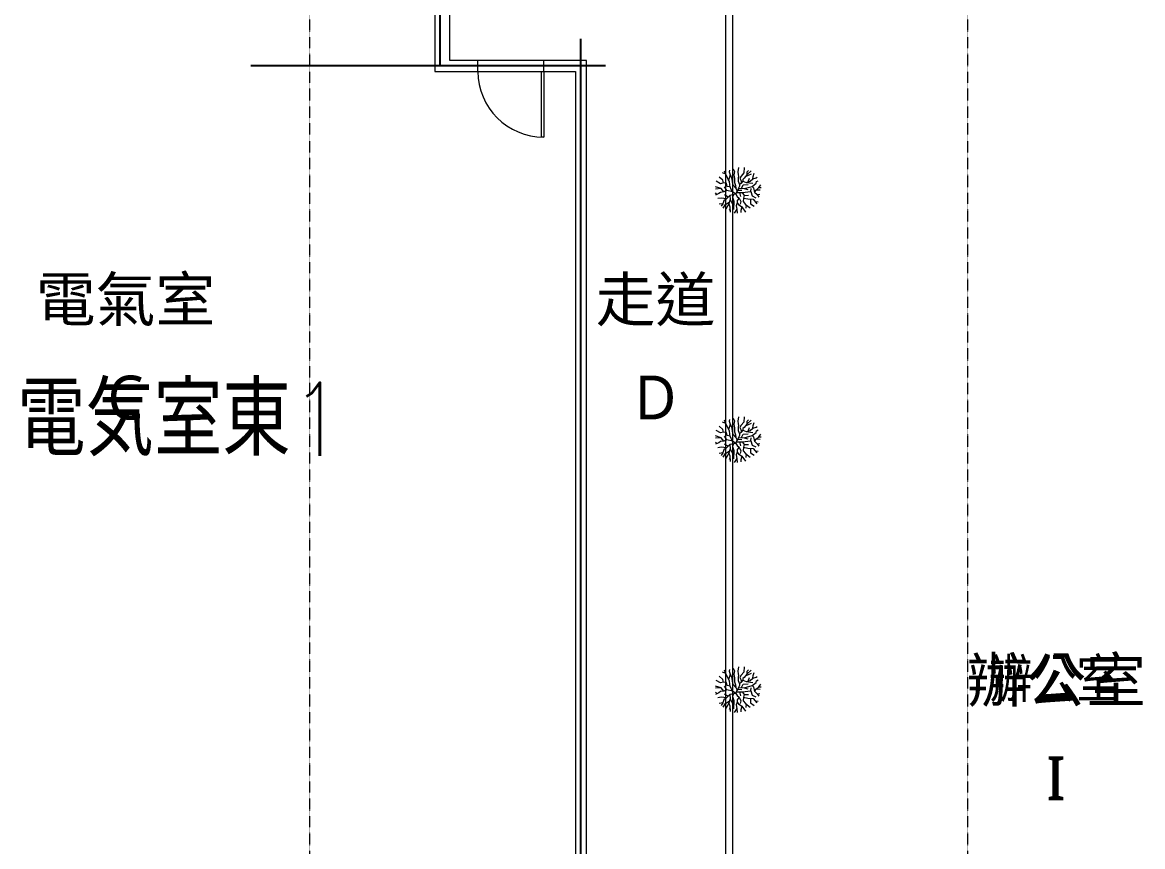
# Model space of a CAD drawing. Extents: x -32000 to 290600, y -29000 to 131250.
# Drawn here: x 239675 to 254996, y 76943 to 88220 of the extents above; entities that cross this region are included whole.
import ezdxf
from ezdxf.enums import TextEntityAlignment as Align

# ---------------------------------------------------------------- set-up
doc = ezdxf.new("R2010")
doc.units = 0
doc.header["$LTSCALE"] = 10
for name, pattern in [('H12PL2$0$JJP_三點線', [0.9, 0.3, -0.15, 0, -0.15, 0, -0.15, 0, -0.15]), ('XFM7P20ICA$0$CENTERK3', [2.749, 2.5, -0.083, 0.083, -0.083]), ('XFM7P20ICA$0$H12PL2$0$JJP_三點線', [0.9, 0.3, -0.15, 0, -0.15, 0, -0.15, 0, -0.15])]:
    doc.linetypes.add(name, pattern=pattern)
for name, color, linetype in [('H12PL2$0$A-WALL-IN', 252, 'Continuous'), ('H12PL2$0$A-ZONE', 252, 'Continuous'), ('H12PL2$0$Door', 252, 'Continuous'), ('H12PL2$0$S-GRID', 252, 'Continuous'), ('XFM7P20ICA$0$H12PL2$0$A-LAW-建築面積計算', 252, 'Continuous'), ('XFM7P20ICA$0$H12PL2$0$A-WALL-IN', 252, 'Continuous'), ('XFM7P20ICA$0$H12PL2$0$A-ZONE', 252, 'Continuous'), ('XFM7P20ICA$0$H12PL2$0$S-GRID', 252, 'Continuous'), ('XFM7P20ICA$0$K-SIN', 252, 'XFM7P20ICA$0$CENTERK3'), ('XFM7P20ICA$0$TEXT2', 252, 'Continuous')]:
    doc.layers.add(name, color=color, linetype=linetype)
doc.styles.add('H12PL2$0$Standard', font='', dxfattribs={"width": 0.8})
doc.styles.add('XFM7P20ICA$0$H12PL2$0$Standard', font='isocp.shx', dxfattribs={"bigfont": 'chineset.shx'})
doc.styles.add('XFM7P20ICA$0$TEXT', font='romans.shx', dxfattribs={"width": 0.85, "bigfont": 'BIGFONT.shx'})
doc.styles.get('H12PL2$0$Standard').set_extended_font_data('Microsoft JhengHei')

# ---------------------------------------------------------------- blocks, each defined once
blk = doc.blocks.new('H12PL2')
at = {"layer": 'H12PL2$0$A-WALL-IN', "lineweight": 0}
for p, q in [((245905, 87550), (245905, 87700)), ((246805, 87550), (246805, 87700))]:
    blk.add_line(p, q, dxfattribs=at)
at = {"layer": 'H12PL2$0$A-WALL-IN', "lineweight": 0, "flags": 128}
for points in [[(245315, 89550), (245315, 87550)], [(245520, 87700), (245520, 89550)], [(249290, 89550), (249290, 75450)], [(249390, 75450), (249390, 89550)], [(245905, 87700), (245520, 87700)], [(247240, 87700), (246805, 87700)], [(247390, 87700), (247240, 87700)], [(247390, 75450), (247390, 87700)], [(245315, 87550), (245520, 87550)], [(245520, 87550), (245905, 87550)], [(246805, 87550), (247240, 87550)], [(247240, 87550), (247240, 75450)]]:
    blk.add_lwpolyline(points, dxfattribs=at)
at = {"layer": 'H12PL2$0$Door', "lineweight": 0}
for p, q in [((245905, 87550), (245905, 87700)), ((246805, 87550), (246805, 87700)), ((246775, 86650), (246775, 87550)), ((246775, 87550), (246805, 87550)), ((246805, 87550), (246805, 86650)), ((246805, 86650), (246775, 86650))]:
    blk.add_line(p, q, dxfattribs=at)
blk.add_arc((246805, 87550), 900, 180, 270, dxfattribs=at)
at = {"layer": 'H12PL2$0$S-GRID', "linetype": 'H12PL2$0$JJP_三點線', "lineweight": 0}
for p, q in [((243600, 128250), (243600, -28000)), ((252600, 128250), (252600, -28000))]:
    blk.add_line(p, q, dxfattribs=at)
at = {"layer": 'H12PL2$0$A-ZONE', "style": 'H12PL2$0$Standard'}
for s, p in [('電氣室', (241084.43, 84731.38)), ('走道', (248334.43, 84729.1)), ('C', (241084.43, 83387.21)), ('D', (248334.43, 83387.21)), ('辦公室', (253813.87, 79522.37)), ('I', (253813.87, 78178.2))]:
    blk.add_text(s, height=600, dxfattribs=at).set_placement(p, align=Align.TOP_CENTER)
blk = doc.blocks.new('XFM7P20ICA$0$H12PL2')
at = {"layer": 'XFM7P20ICA$0$H12PL2$0$A-LAW-建築面積計算', "lineweight": 0}
for p, q in [((249295.14, 86142.38), (249248.49, 86162.18)), ((249295.14, 86142.38), (249277.96, 86186.53)), ((249316.52, 86106.19), (249295.14, 86142.38)), ((249347.28, 86197.28), (249342.84, 86173.63)), ((249342.84, 86173.63), (249354.35, 86132.51)), ((249354.35, 86132.51), (249344.48, 86102.9)), ((249370.8, 86109.48), (249370.8, 86124.29)), ((249383.96, 86076.59), (249370.8, 86109.48)), ((249395.93, 86214.72), (249415.21, 86178.57)), ((249415.21, 86178.57), (249406.99, 86132.51)), ((249406.99, 86132.51), (249411.92, 86106.19)), ((249470.7, 86235.03), (249461.27, 86175.28)), ((249461.27, 86175.28), (249466.2, 86135.8)), ((249467.85, 86116.06), (249462.91, 86093.03)), ((249466.2, 86135.8), (249467.85, 86116.06)), ((249507.32, 86117.71), (249487.58, 86086.45)), ((249541.86, 86160.47), (249507.32, 86117.71)), ((249546.43, 86232.84), (249541.86, 86160.47)), ((249581.34, 86132.51), (249546.8, 86088.1)), ((249564.07, 86110.3), (249646.8, 86147.31)), ((249581.34, 86132.51), (249644.42, 86188.81)), ((249582.98, 86170.34), (249581.34, 86132.51)), ((249605.72, 86191.17), (249582.98, 86170.34)), ((249663.25, 86079.87), (249671.48, 86112.77)), ((249671.48, 86112.77), (249685.52, 86154.84)), ((249233.95, 85945), (249153, 85970.89)), ((249224.08, 86012.44), (249165.18, 86047.23)), ((249253.69, 86061.78), (249206.99, 86103.42)), ((249265.2, 86023.95), (249224.08, 86012.44)), ((249265.2, 86023.95), (249253.69, 86061.78)), ((249303.03, 86020.66), (249265.2, 86023.95)), ((249309.61, 85920.33), (249276.72, 85968.03)), ((249312.9, 85976.25), (249303.03, 86020.66)), ((249356, 85968.03), (249312.9, 85976.25)), ((249326.39, 86071.65), (249316.52, 86106.19)), ((249344.48, 86042.04), (249326.39, 86071.65)), ((249344.48, 86102.9), (249332.73, 86061.27)), ((249351.06, 85997.63), (249344.48, 86042.04)), ((249356, 85968.03), (249351.06, 85997.63)), ((249370.8, 85935.13), (249356, 85968.03)), ((249385.6, 86038.75), (249383.96, 86076.59)), ((249395.47, 85991.05), (249385.6, 86038.75)), ((249431.66, 85949.93), (249395.47, 85991.05)), ((249411.92, 86106.19), (249413.57, 86083.16)), ((249413.57, 86083.16), (249415.21, 86055.2)), ((249415.21, 86055.2), (249416.86, 86027.24)), ((249416.86, 86027.24), (249428.37, 85987.76)), ((249428.37, 85987.76), (249431.66, 85949.93)), ((249462.91, 86093.03), (249464.56, 86065.07)), ((249464.56, 86065.07), (249462.91, 86046.98)), ((249462.91, 86046.98), (249484.29, 86002.57)), ((249482.65, 85977.9), (249469.49, 85949.93)), ((249484.29, 86002.57), (249482.65, 85977.9)), ((249500.74, 86017.37), (249484.29, 86002.57)), ((249487.58, 86086.45), (249499.1, 86060.14)), ((249499.1, 86060.14), (249511.32, 86029.93)), ((249527.06, 86048.62), (249500.74, 86017.37)), ((249508.8, 85948.29), (249534.95, 85995.99)), ((249546.8, 86088.1), (249527.06, 86071.65)), ((249527.06, 86071.65), (249527.06, 86048.62)), ((249527.06, 86048.62), (249572.79, 86030.53)), ((249534.95, 85995.99), (249600.75, 86002.57)), ((249548.11, 85946.64), (249655.85, 85976.25)), ((249572.79, 86030.53), (249627.07, 86046.98)), ((249572.79, 86030.53), (249664.9, 86019.02)), ((249599.93, 86038.75), (249618.84, 86088.1)), ((249627.07, 86046.98), (249663.25, 86079.87)), ((249655.85, 85976.25), (249712.6, 86019.02)), ((249673.12, 85958.16), (249655.85, 85976.25)), ((249663.25, 86079.87), (249712.6, 86093.03)), ((249673.12, 85958.16), (249687.92, 85898.94)), ((249712.6, 86093.03), (249723.11, 86100.04)), ((249712.6, 86019.02), (249715.89, 86042.04)), ((249715.89, 86042.04), (249740.6, 86053.35)), ((249715.89, 85930.19), (249748.78, 85961.45)), ((249748.78, 85961.45), (249773.77, 85997.7)), ((249748.78, 85961.45), (249780.27, 85958.52)), ((249175.08, 85866.39), (249152.72, 85887.01)), ((249233.95, 85945), (249152.94, 85939.3)), ((249201.05, 85877.56), (249153, 85856.89)), ((249232.3, 85816.7), (249187.43, 85809.03)), ((249222.44, 85894.01), (249201.05, 85877.56)), ((249266.85, 85902.23), (249222.44, 85894.01)), ((249304.68, 85806.83), (249232.3, 85816.7)), ((249266.85, 85902.23), (249233.95, 85945)), ((249309.61, 85920.33), (249266.85, 85902.23)), ((249304.68, 85806.83), (249270.14, 85780.51)), ((249328.53, 85829.86), (249276.72, 85861.11)), ((249352.38, 85852.89), (249304.68, 85806.83)), ((249387.25, 85902.23), (249309.61, 85920.33)), ((249434.95, 85869.34), (249352.38, 85852.89)), ((249352.38, 85852.89), (249355.67, 85796.96)), ((249387.25, 85902.23), (249370.8, 85935.13)), ((249434.95, 85869.34), (249387.25, 85902.23)), ((249399.52, 85862.28), (249388.56, 85826.57)), ((249388.56, 85826.57), (249405.01, 85773.94)), ((249431.66, 85949.93), (249451.4, 85912.1)), ((249434.95, 85869.34), (249451.4, 85912.1)), ((249434.95, 85869.34), (249452.71, 85839.73)), ((249443.17, 85890.72), (249520.15, 85892.36)), ((249477.39, 85816.7), (249449.42, 85783.8)), ((249461.6, 85925.74), (249451.4, 85912.1)), ((249452.71, 85839.73), (249477.39, 85816.7)), ((249469.49, 85949.93), (249461.6, 85925.74)), ((249461.6, 85925.74), (249513.57, 85923.62)), ((249469.49, 85949.93), (249548.11, 85946.64)), ((249477.39, 85816.7), (249502.06, 85769)), ((249481.66, 85891.54), (249498.77, 85838.08)), ((249520.15, 85892.36), (249638.58, 85905.52)), ((249520.15, 85892.36), (249544.82, 85852.89)), ((249536.6, 85816.7), (249534.95, 85767.36)), ((249544.82, 85852.89), (249536.6, 85816.7)), ((249536.6, 85816.7), (249595.81, 85803.54)), ((249544.82, 85852.89), (249604.04, 85856.18)), ((249548.11, 85946.64), (249595.81, 85933.48)), ((249595.81, 85803.54), (249671.48, 85801.9)), ((249633.64, 85802.72), (249635.29, 85739.39)), ((249638.58, 85905.52), (249643.51, 85945)), ((249638.58, 85905.52), (249656.67, 85844.66)), ((249656.67, 85844.66), (249707.66, 85821.64)), ((249671.48, 85801.9), (249719.1, 85738.56)), ((249687.92, 85898.94), (249715.89, 85930.19)), ((249687.92, 85898.94), (249724.11, 85864.4)), ((249715.89, 85930.19), (249767.14, 85926.74)), ((249724.11, 85864.4), (249761.69, 85867.48)), ((249724.11, 85864.4), (249748.84, 85829.8)), ((249253.69, 85739.39), (249206.09, 85732.49)), ((249253.69, 85739.39), (249230.06, 85704.35)), ((249270.14, 85780.51), (249253.69, 85739.39)), ((249259.36, 85679.86), (249289.87, 85729.52)), ((249289.87, 85729.52), (249345.8, 85766.53)), ((249335.93, 85736.1), (249296.58, 85664.15)), ((249355.67, 85796.96), (249335.93, 85736.1)), ((249335.93, 85736.1), (249350.73, 85698.27)), ((249351.54, 85661.43), (249339.56, 85650.62)), ((249350.73, 85698.27), (249353.64, 85624.13)), ((249355.67, 85796.96), (249385.27, 85732.81)), ((249405.01, 85773.94), (249400.08, 85660.44)), ((249447.78, 85663.73), (249407.82, 85609.93)), ((249451.07, 85750.91), (249439.55, 85711.43)), ((249439.55, 85711.43), (249447.78, 85663.73)), ((249447.78, 85663.73), (249450.93, 85607.7)), ((249449.42, 85783.8), (249451.07, 85750.91)), ((249451.07, 85750.91), (249470.81, 85727.88)), ((249470.81, 85727.88), (249516.86, 85694.98)), ((249502.06, 85769), (249490.54, 85731.17)), ((249516.86, 85694.98), (249502.06, 85645.64)), ((249516.86, 85694.98), (249565.81, 85625.15)), ((249534.95, 85767.36), (249566.21, 85729.52)), ((249566.21, 85729.52), (249630.36, 85681.65)), ((249572.53, 85724.81), (249571.14, 85678.53)), ((249635.29, 85739.39), (249684.33, 85706.38)), ((249695.92, 85769.39), (249738.96, 85765.43)), ((249502.06, 85645.64), (249499.62, 85617.13)), ((249295.14, 82732.58), (249248.49, 82752.37)), ((249295.14, 82732.58), (249277.96, 82776.73)), ((249347.28, 82787.48), (249342.84, 82763.83)), ((249342.84, 82763.83), (249354.35, 82722.71)), ((249395.93, 82804.92), (249415.21, 82768.76)), ((249415.21, 82768.76), (249406.99, 82722.71)), ((249470.7, 82825.23), (249461.27, 82765.47)), ((249461.27, 82765.47), (249466.2, 82726)), ((249541.86, 82750.67), (249507.32, 82707.91)), ((249546.43, 82823.04), (249541.86, 82750.67)), ((249564.07, 82700.5), (249646.8, 82737.51)), ((249581.34, 82722.71), (249644.42, 82779.01)), ((249582.98, 82760.54), (249581.34, 82722.71)), ((249605.72, 82781.37), (249582.98, 82760.54)), ((249671.48, 82702.97), (249685.52, 82745.04)), ((249224.08, 82602.64), (249165.18, 82637.43)), ((249253.69, 82651.98), (249206.99, 82693.62)), ((249265.2, 82614.15), (249224.08, 82602.64)), ((249265.2, 82614.15), (249253.69, 82651.98)), ((249303.03, 82610.86), (249265.2, 82614.15)), ((249316.52, 82696.39), (249295.14, 82732.58)), ((249312.9, 82566.45), (249303.03, 82610.86)), ((249326.39, 82661.85), (249316.52, 82696.39)), ((249344.48, 82632.24), (249326.39, 82661.85)), ((249344.48, 82693.1), (249332.73, 82651.47)), ((249354.35, 82722.71), (249344.48, 82693.1)), ((249351.06, 82587.83), (249344.48, 82632.24)), ((249356, 82558.23), (249351.06, 82587.83)), ((249370.8, 82699.68), (249370.8, 82714.48)), ((249383.96, 82666.78), (249370.8, 82699.68)), ((249385.6, 82628.95), (249383.96, 82666.78)), ((249395.47, 82581.25), (249385.6, 82628.95)), ((249406.99, 82722.71), (249411.92, 82696.39)), ((249411.92, 82696.39), (249413.57, 82673.36)), ((249413.57, 82673.36), (249415.21, 82645.4)), ((249415.21, 82645.4), (249416.86, 82617.44)), ((249416.86, 82617.44), (249428.37, 82577.96)), ((249467.85, 82706.26), (249462.91, 82683.23)), ((249462.91, 82683.23), (249464.56, 82655.27)), ((249464.56, 82655.27), (249462.91, 82637.18)), ((249462.91, 82637.18), (249484.29, 82592.77)), ((249466.2, 82726), (249467.85, 82706.26)), ((249484.29, 82592.77), (249482.65, 82568.09)), ((249500.74, 82607.57), (249484.29, 82592.77)), ((249507.32, 82707.91), (249487.58, 82676.65)), ((249487.58, 82676.65), (249499.1, 82650.34)), ((249499.1, 82650.34), (249511.32, 82620.13)), ((249527.06, 82638.82), (249500.74, 82607.57)), ((249508.8, 82538.49), (249534.95, 82586.19)), ((249546.8, 82678.3), (249527.06, 82661.85)), ((249527.06, 82661.85), (249527.06, 82638.82)), ((249527.06, 82638.82), (249572.79, 82620.73)), ((249534.95, 82586.19), (249600.75, 82592.77)), ((249581.34, 82722.71), (249546.8, 82678.3)), ((249572.79, 82620.73), (249627.07, 82637.18)), ((249572.79, 82620.73), (249664.9, 82609.22)), ((249599.93, 82628.95), (249618.84, 82678.3)), ((249627.07, 82637.18), (249663.25, 82670.07)), ((249655.85, 82566.45), (249712.6, 82609.22)), ((249663.25, 82670.07), (249671.48, 82702.97)), ((249663.25, 82670.07), (249712.6, 82683.23)), ((249712.6, 82683.23), (249723.11, 82690.24)), ((249712.6, 82609.22), (249715.89, 82632.24)), ((249715.89, 82632.24), (249740.6, 82643.55)), ((249748.78, 82551.65), (249773.77, 82587.9)), ((249175.08, 82456.59), (249152.72, 82477.21)), ((249233.95, 82535.2), (249152.94, 82529.5)), ((249233.95, 82535.2), (249153, 82561.09)), ((249201.05, 82467.76), (249153, 82447.09)), ((249222.44, 82484.21), (249201.05, 82467.76)), ((249266.85, 82492.43), (249222.44, 82484.21)), ((249266.85, 82492.43), (249233.95, 82535.2)), ((249309.61, 82510.52), (249266.85, 82492.43)), ((249309.61, 82510.52), (249276.72, 82558.23)), ((249328.53, 82420.06), (249276.72, 82451.31)), ((249352.38, 82443.09), (249304.68, 82397.03)), ((249387.25, 82492.43), (249309.61, 82510.52)), ((249356, 82558.23), (249312.9, 82566.45)), ((249434.95, 82459.53), (249352.38, 82443.09)), ((249352.38, 82443.09), (249355.67, 82387.16)), ((249370.8, 82525.33), (249356, 82558.23)), ((249387.25, 82492.43), (249370.8, 82525.33)), ((249434.95, 82459.53), (249387.25, 82492.43)), ((249399.52, 82452.48), (249388.56, 82416.77)), ((249431.66, 82540.13), (249395.47, 82581.25)), ((249428.37, 82577.96), (249431.66, 82540.13)), ((249431.66, 82540.13), (249451.4, 82502.3)), ((249434.95, 82459.53), (249451.4, 82502.3)), ((249434.95, 82459.53), (249452.71, 82429.93)), ((249443.17, 82480.92), (249520.15, 82482.56)), ((249461.6, 82515.94), (249451.4, 82502.3)), ((249469.49, 82540.13), (249461.6, 82515.94)), ((249461.6, 82515.94), (249513.57, 82513.81)), ((249482.65, 82568.09), (249469.49, 82540.13)), ((249469.49, 82540.13), (249548.11, 82536.84)), ((249481.66, 82481.74), (249498.77, 82428.28)), ((249520.15, 82482.56), (249638.58, 82495.72)), ((249520.15, 82482.56), (249544.82, 82443.09)), ((249544.82, 82443.09), (249536.6, 82406.9)), ((249544.82, 82443.09), (249604.04, 82446.38)), ((249548.11, 82536.84), (249655.85, 82566.45)), ((249548.11, 82536.84), (249595.81, 82523.68)), ((249638.58, 82495.72), (249643.51, 82535.2)), ((249638.58, 82495.72), (249656.67, 82434.86)), ((249673.12, 82548.36), (249655.85, 82566.45)), ((249656.67, 82434.86), (249707.66, 82411.83)), ((249673.12, 82548.36), (249687.92, 82489.14)), ((249687.92, 82489.14), (249715.89, 82520.39)), ((249687.92, 82489.14), (249724.11, 82454.6)), ((249715.89, 82520.39), (249748.78, 82551.65)), ((249715.89, 82520.39), (249767.14, 82516.94)), ((249724.11, 82454.6), (249761.69, 82457.68)), ((249724.11, 82454.6), (249748.84, 82419.99)), ((249748.78, 82551.65), (249780.27, 82548.72)), ((249232.3, 82406.9), (249187.43, 82399.23)), ((249253.69, 82329.59), (249206.09, 82322.69)), ((249253.69, 82329.59), (249230.06, 82294.55)), ((249304.68, 82397.03), (249232.3, 82406.9)), ((249270.14, 82370.71), (249253.69, 82329.59)), ((249259.36, 82270.06), (249289.87, 82319.72)), ((249304.68, 82397.03), (249270.14, 82370.71)), ((249289.87, 82319.72), (249345.8, 82356.73)), ((249335.93, 82326.3), (249296.58, 82254.34)), ((249355.67, 82387.16), (249335.93, 82326.3)), ((249335.93, 82326.3), (249350.73, 82288.47)), ((249350.73, 82288.47), (249353.64, 82214.32)), ((249355.67, 82387.16), (249385.27, 82323.01)), ((249388.56, 82416.77), (249405.01, 82364.13)), ((249405.01, 82364.13), (249400.08, 82250.64)), ((249451.07, 82341.11), (249439.55, 82301.63)), ((249439.55, 82301.63), (249447.78, 82253.93)), ((249477.39, 82406.9), (249449.42, 82374)), ((249449.42, 82374), (249451.07, 82341.11)), ((249451.07, 82341.11), (249470.81, 82318.08)), ((249452.71, 82429.93), (249477.39, 82406.9)), ((249470.81, 82318.08), (249516.86, 82285.18)), ((249477.39, 82406.9), (249502.06, 82359.2)), ((249502.06, 82359.2), (249490.54, 82321.37)), ((249516.86, 82285.18), (249502.06, 82235.84)), ((249516.86, 82285.18), (249565.81, 82215.35)), ((249536.6, 82406.9), (249534.95, 82357.56)), ((249534.95, 82357.56), (249566.21, 82319.72)), ((249536.6, 82406.9), (249595.81, 82393.74)), ((249566.21, 82319.72), (249630.36, 82271.85)), ((249572.53, 82315.01), (249571.14, 82268.73)), ((249595.81, 82393.74), (249671.48, 82392.1)), ((249633.64, 82392.92), (249635.29, 82329.59)), ((249635.29, 82329.59), (249684.33, 82296.58)), ((249671.48, 82392.1), (249719.1, 82328.76)), ((249695.92, 82359.59), (249738.96, 82355.63)), ((249351.54, 82251.63), (249339.56, 82240.82)), ((249447.78, 82253.93), (249407.82, 82200.13)), ((249447.78, 82253.93), (249450.93, 82197.9)), ((249502.06, 82235.84), (249499.62, 82207.33)), ((249347.28, 79366.9), (249342.84, 79343.25)), ((249395.93, 79384.34), (249415.21, 79348.18)), ((249470.7, 79404.65), (249461.27, 79344.89)), ((249546.43, 79402.45), (249541.86, 79330.09)), ((249224.08, 79182.05), (249165.18, 79216.84)), ((249253.69, 79231.4), (249206.99, 79273.03)), ((249295.14, 79311.99), (249248.49, 79331.79)), ((249265.2, 79193.57), (249253.69, 79231.4)), ((249295.14, 79311.99), (249277.96, 79356.15)), ((249316.52, 79275.81), (249295.14, 79311.99)), ((249326.39, 79241.27), (249316.52, 79275.81)), ((249344.48, 79211.66), (249326.39, 79241.27)), ((249344.48, 79272.52), (249332.73, 79230.89)), ((249342.84, 79343.25), (249354.35, 79302.13)), ((249354.35, 79302.13), (249344.48, 79272.52)), ((249370.8, 79279.1), (249370.8, 79293.9)), ((249383.96, 79246.2), (249370.8, 79279.1)), ((249385.6, 79208.37), (249383.96, 79246.2)), ((249415.21, 79348.18), (249406.99, 79302.13)), ((249406.99, 79302.13), (249411.92, 79275.81)), ((249411.92, 79275.81), (249413.57, 79252.78)), ((249413.57, 79252.78), (249415.21, 79224.82)), ((249415.21, 79224.82), (249416.86, 79196.86)), ((249461.27, 79344.89), (249466.2, 79305.41)), ((249467.85, 79285.68), (249462.91, 79262.65)), ((249462.91, 79262.65), (249464.56, 79234.69)), ((249464.56, 79234.69), (249462.91, 79216.59)), ((249462.91, 79216.59), (249484.29, 79172.18)), ((249466.2, 79305.41), (249467.85, 79285.68)), ((249507.32, 79287.32), (249487.58, 79256.07)), ((249487.58, 79256.07), (249499.1, 79229.75)), ((249499.1, 79229.75), (249511.32, 79199.55)), ((249527.06, 79218.24), (249500.74, 79186.99)), ((249541.86, 79330.09), (249507.32, 79287.32)), ((249546.8, 79257.71), (249527.06, 79241.27)), ((249527.06, 79241.27), (249527.06, 79218.24)), ((249527.06, 79218.24), (249572.79, 79200.15)), ((249581.34, 79302.13), (249546.8, 79257.71)), ((249564.07, 79279.92), (249646.8, 79316.93)), ((249572.79, 79200.15), (249627.07, 79216.59)), ((249581.34, 79302.13), (249644.42, 79358.42)), ((249582.98, 79339.96), (249581.34, 79302.13)), ((249605.72, 79360.79), (249582.98, 79339.96)), ((249599.93, 79208.37), (249618.84, 79257.71)), ((249627.07, 79216.59), (249663.25, 79249.49)), ((249663.25, 79249.49), (249671.48, 79282.39)), ((249663.25, 79249.49), (249712.6, 79262.65)), ((249671.48, 79282.39), (249685.52, 79324.45)), ((249712.6, 79262.65), (249723.11, 79269.65)), ((249715.89, 79211.66), (249740.6, 79222.96)), ((249233.95, 79114.61), (249152.94, 79108.92)), ((249233.95, 79114.61), (249153, 79140.5)), ((249222.44, 79063.62), (249201.05, 79047.18)), ((249266.85, 79071.85), (249222.44, 79063.62)), ((249265.2, 79193.57), (249224.08, 79182.05)), ((249266.85, 79071.85), (249233.95, 79114.61)), ((249303.03, 79190.28), (249265.2, 79193.57)), ((249309.61, 79089.94), (249266.85, 79071.85)), ((249309.61, 79089.94), (249276.72, 79137.64)), ((249312.9, 79145.87), (249303.03, 79190.28)), ((249387.25, 79071.85), (249309.61, 79089.94)), ((249356, 79137.64), (249312.9, 79145.87)), ((249351.06, 79167.25), (249344.48, 79211.66)), ((249356, 79137.64), (249351.06, 79167.25)), ((249370.8, 79104.74), (249356, 79137.64)), ((249387.25, 79071.85), (249370.8, 79104.74)), ((249395.47, 79160.67), (249385.6, 79208.37)), ((249434.95, 79038.95), (249387.25, 79071.85)), ((249431.66, 79119.55), (249395.47, 79160.67)), ((249416.86, 79196.86), (249428.37, 79157.38)), ((249428.37, 79157.38), (249431.66, 79119.55)), ((249431.66, 79119.55), (249451.4, 79081.72)), ((249434.95, 79038.95), (249451.4, 79081.72)), ((249443.17, 79060.33), (249520.15, 79061.98)), ((249461.6, 79095.36), (249451.4, 79081.72)), ((249469.49, 79119.55), (249461.6, 79095.36)), ((249461.6, 79095.36), (249513.57, 79093.23)), ((249482.65, 79147.51), (249469.49, 79119.55)), ((249469.49, 79119.55), (249548.11, 79116.26)), ((249481.66, 79061.16), (249498.77, 79007.7)), ((249484.29, 79172.18), (249482.65, 79147.51)), ((249500.74, 79186.99), (249484.29, 79172.18)), ((249508.8, 79117.9), (249534.95, 79165.6)), ((249520.15, 79061.98), (249638.58, 79075.14)), ((249520.15, 79061.98), (249544.82, 79022.5)), ((249534.95, 79165.6), (249600.75, 79172.18)), ((249548.11, 79116.26), (249655.85, 79145.87)), ((249548.11, 79116.26), (249595.81, 79103.1)), ((249572.79, 79200.15), (249664.9, 79188.63)), ((249638.58, 79075.14), (249643.51, 79114.61)), ((249638.58, 79075.14), (249656.67, 79014.28)), ((249655.85, 79145.87), (249712.6, 79188.63)), ((249673.12, 79127.77), (249655.85, 79145.87)), ((249673.12, 79127.77), (249687.92, 79068.56)), ((249687.92, 79068.56), (249715.89, 79099.81)), ((249687.92, 79068.56), (249724.11, 79034.02)), ((249712.6, 79188.63), (249715.89, 79211.66)), ((249715.89, 79099.81), (249748.78, 79131.06)), ((249715.89, 79099.81), (249767.14, 79096.35)), ((249748.78, 79131.06), (249773.77, 79167.32)), ((249748.78, 79131.06), (249780.27, 79128.14)), ((249175.08, 79036), (249152.72, 79056.63)), ((249201.05, 79047.18), (249153, 79026.51)), ((249232.3, 78986.32), (249187.43, 78978.65)), ((249253.69, 78909.01), (249206.09, 78902.11)), ((249253.69, 78909.01), (249230.06, 78873.96)), ((249304.68, 78976.45), (249232.3, 78986.32)), ((249270.14, 78950.13), (249253.69, 78909.01)), ((249304.68, 78976.45), (249270.14, 78950.13)), ((249328.53, 78999.48), (249276.72, 79030.73)), ((249289.87, 78899.14), (249345.8, 78936.15)), ((249352.38, 79022.5), (249304.68, 78976.45)), ((249355.67, 78966.58), (249335.93, 78905.72)), ((249434.95, 79038.95), (249352.38, 79022.5)), ((249352.38, 79022.5), (249355.67, 78966.58)), ((249355.67, 78966.58), (249385.27, 78902.43)), ((249399.52, 79031.89), (249388.56, 78996.19)), ((249388.56, 78996.19), (249405.01, 78943.55)), ((249405.01, 78943.55), (249400.08, 78830.06)), ((249434.95, 79038.95), (249452.71, 79009.34)), ((249451.07, 78920.52), (249439.55, 78881.05)), ((249477.39, 78986.32), (249449.42, 78953.42)), ((249449.42, 78953.42), (249451.07, 78920.52)), ((249451.07, 78920.52), (249470.81, 78897.5)), ((249452.71, 79009.34), (249477.39, 78986.32)), ((249477.39, 78986.32), (249502.06, 78938.62)), ((249502.06, 78938.62), (249490.54, 78900.79)), ((249536.6, 78986.32), (249534.95, 78936.97)), ((249534.95, 78936.97), (249566.21, 78899.14)), ((249544.82, 79022.5), (249536.6, 78986.32)), ((249536.6, 78986.32), (249595.81, 78973.16)), ((249544.82, 79022.5), (249604.04, 79025.79)), ((249595.81, 78973.16), (249671.48, 78971.51)), ((249633.64, 78972.34), (249635.29, 78909.01)), ((249635.29, 78909.01), (249684.33, 78876)), ((249656.67, 79014.28), (249707.66, 78991.25)), ((249671.48, 78971.51), (249719.1, 78908.18)), ((249695.92, 78939.01), (249738.96, 78935.05)), ((249724.11, 79034.02), (249761.69, 79037.1)), ((249724.11, 79034.02), (249748.84, 78999.41)), ((249259.36, 78849.48), (249289.87, 78899.14)), ((249335.93, 78905.72), (249296.58, 78833.76)), ((249335.93, 78905.72), (249350.73, 78867.89)), ((249351.54, 78831.05), (249339.56, 78820.24)), ((249350.73, 78867.89), (249353.64, 78793.74)), ((249447.78, 78833.35), (249407.82, 78779.55)), ((249439.55, 78881.05), (249447.78, 78833.35)), ((249447.78, 78833.35), (249450.93, 78777.32)), ((249470.81, 78897.5), (249516.86, 78864.6)), ((249502.06, 78815.25), (249499.62, 78786.74)), ((249516.86, 78864.6), (249502.06, 78815.25)), ((249516.86, 78864.6), (249565.81, 78794.76)), ((249566.21, 78899.14), (249630.36, 78851.27)), ((249572.53, 78894.42), (249571.14, 78848.15))]:
    blk.add_line(p, q, dxfattribs=at)
at = {"layer": 'XFM7P20ICA$0$H12PL2$0$A-WALL-IN', "lineweight": 0, "flags": 128}
for points in [[(245315, 89550), (245315, 87550)], [(245520, 87700), (245520, 89550)], [(247240, 87700), (245520, 87700)], [(247390, 87700), (247240, 87700)], [(247390, 75450), (247390, 87700)], [(245315, 87550), (245520, 87550)], [(245520, 87550), (247240, 87550)], [(247240, 87550), (247240, 75450)]]:
    blk.add_lwpolyline(points, dxfattribs=at)
at = {"layer": 'XFM7P20ICA$0$H12PL2$0$S-GRID', "linetype": 'XFM7P20ICA$0$H12PL2$0$JJP_三點線', "lineweight": 0}
for p, q in [((243600, 128250), (243600, -28000)), ((252600, 128250), (252600, -28000))]:
    blk.add_line(p, q, dxfattribs=at)
at = {"layer": 'XFM7P20ICA$0$H12PL2$0$A-ZONE', "style": 'XFM7P20ICA$0$H12PL2$0$Standard'}
for s, p in [('辦公室', (253793.37, 79522.37)), ('I', (253793.37, 78178.2))]:
    blk.add_text(s, height=600, dxfattribs=at).set_placement(p, align=Align.TOP_CENTER)
blk = doc.blocks.new('XFM7P20ICA')
at = {"layer": 'XFM7P20ICA$0$K-SIN'}
for p, q in [((245390, 87625), (245390, 89625)), ((247315, 62235.3879), (247315, 87994.87808)), ((247650.31976, 87625), (242800, 87625))]:
    blk.add_line(p, q, dxfattribs=at)
blk.add_blockref('XFM7P20ICA$0$H12PL2', (0, 0))
at = {"layer": 'XFM7P20ICA$0$TEXT2', "style": 'XFM7P20ICA$0$TEXT', "width": 0.85}
blk.add_text('電気室東1', height=1000, dxfattribs=at).set_placement((241837.96018, 82791.12942), align=Align.MIDDLE_CENTER)

msp = doc.modelspace()

# ---------------------------------------------------------------- block references
for name in ['H12PL2', 'XFM7P20ICA']:
    msp.add_blockref(name, (0, 0))

doc.saveas('drawing.dxf')
